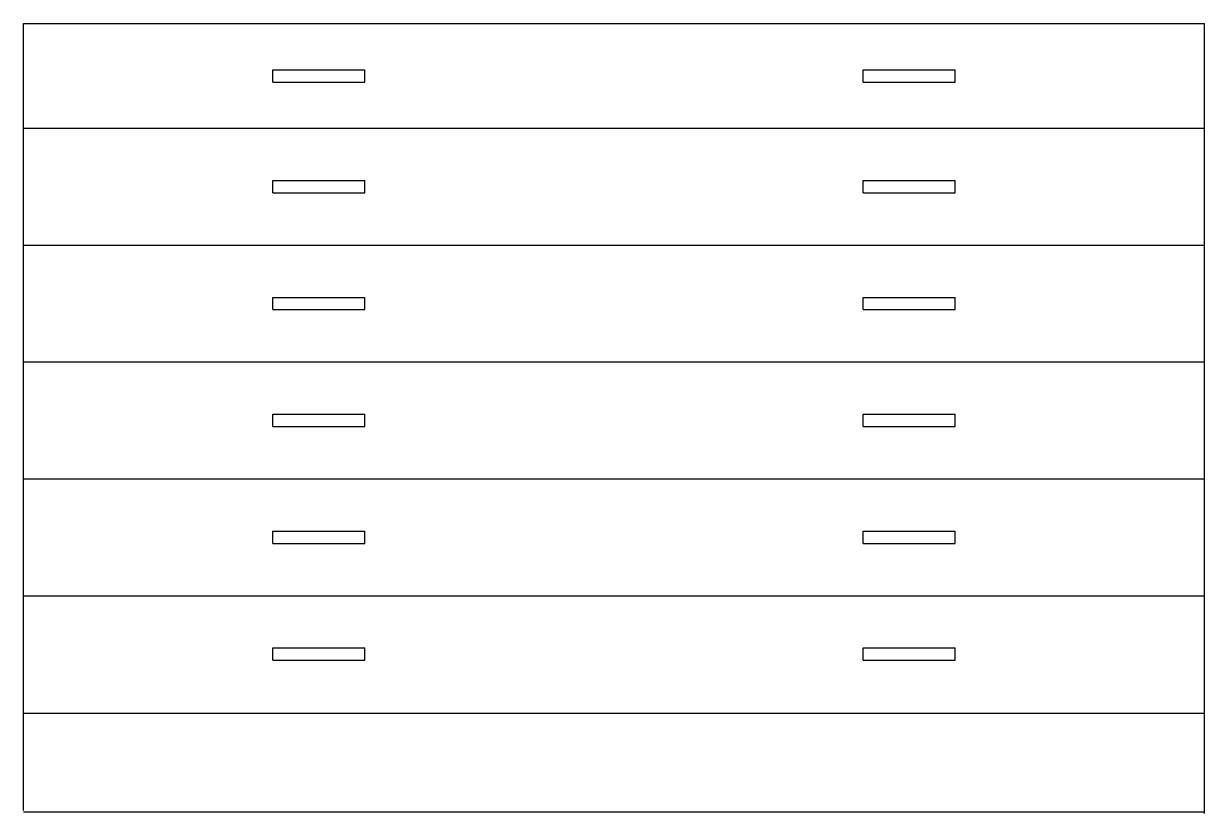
# Model space of a CAD drawing. Header units: inches. Extents: x 0 to 792, y 67 to 597.
import ezdxf

# ---------------------------------------------------------------- set-up
doc = ezdxf.new("R2010")
doc.units = ezdxf.units.IN
doc.header["$MEASUREMENT"] = 0
doc.layers.add('Layer 1', color=7, linetype='Continuous')

# ---------------------------------------------------------------- blocks, each defined once
blk = doc.blocks.new('block 2')
at = {"layer": 'Layer 1', "color": 7, "lineweight": 25, "true_color": 0xffffff}
blk.add_lwpolyline([(-0.08, 69), (-0.08, 596.87)], dxfattribs=at)
blk = doc.blocks.new('block 3')
at = {"layer": 'Layer 1', "color": 7, "lineweight": 25, "true_color": 0xffffff}
blk.add_lwpolyline([(-0.08, 596.87), (792.08, 596.87)], dxfattribs=at)
blk = doc.blocks.new('block 4')
at = {"layer": 'Layer 1', "color": 7, "lineweight": 25, "true_color": 0xffffff}
blk.add_lwpolyline([(792.08, 134.14), (-0.08, 134.14)], dxfattribs=at)
blk = doc.blocks.new('block 5')
at = {"layer": 'Layer 1', "color": 7, "lineweight": 25, "true_color": 0xffffff}
blk.add_lwpolyline([(-0.08, 68.13), (792.08, 68.13)], dxfattribs=at)
blk = doc.blocks.new('block 6')
at = {"layer": 'Layer 1', "color": 7, "lineweight": 25, "true_color": 0xffffff}
blk.add_lwpolyline([(792.08, 67.14), (792.08, 596.87)], dxfattribs=at)
blk = doc.blocks.new('block 7')
at = {"layer": 'Layer 1', "color": 7, "lineweight": 25, "true_color": 0xffffff}
blk.add_lwpolyline([(-0.08, 526.73), (792.08, 526.73)], dxfattribs=at)
blk = doc.blocks.new('block 8')
at = {"layer": 'Layer 1', "color": 7, "lineweight": 25, "true_color": 0xffffff}
blk.add_lwpolyline([(-0.08, 448.34), (792.08, 448.34)], dxfattribs=at)
blk = doc.blocks.new('block 9')
at = {"layer": 'Layer 1', "color": 7, "lineweight": 25, "true_color": 0xffffff}
blk.add_lwpolyline([(-0.08, 369.95), (792.08, 369.95)], dxfattribs=at)
blk = doc.blocks.new('block 10')
at = {"layer": 'Layer 1', "color": 7, "lineweight": 25, "true_color": 0xffffff}
blk.add_lwpolyline([(-0.08, 291.56), (792.08, 291.56)], dxfattribs=at)
blk = doc.blocks.new('block 11')
at = {"layer": 'Layer 1', "color": 7, "lineweight": 25, "true_color": 0xffffff}
blk.add_lwpolyline([(-0.08, 213.17), (792.08, 213.17)], dxfattribs=at)
blk = doc.blocks.new('block 12')
at = {"layer": 'Layer 1', "color": 7, "lineweight": 25, "true_color": 0xffffff}
blk.add_lwpolyline([(228.9, 557.67), (228.9, 565.93)], dxfattribs=at)
blk = doc.blocks.new('block 13')
at = {"layer": 'Layer 1', "color": 7, "lineweight": 25, "true_color": 0xffffff}
blk.add_lwpolyline([(167.02, 557.67), (167.02, 565.93)], dxfattribs=at)
blk = doc.blocks.new('block 14')
at = {"layer": 'Layer 1', "color": 7, "lineweight": 25, "true_color": 0xffffff}
blk.add_lwpolyline([(167.02, 557.67), (228.9, 557.67)], dxfattribs=at)
blk = doc.blocks.new('block 15')
at = {"layer": 'Layer 1', "color": 7, "lineweight": 25, "true_color": 0xffffff}
blk.add_lwpolyline([(167.02, 565.93), (228.9, 565.93)], dxfattribs=at)
blk = doc.blocks.new('block 16')
at = {"layer": 'Layer 1', "color": 7, "lineweight": 25, "true_color": 0xffffff}
blk.add_lwpolyline([(563.1, 565.93), (624.98, 565.93)], dxfattribs=at)
blk = doc.blocks.new('block 17')
at = {"layer": 'Layer 1', "color": 7, "lineweight": 25, "true_color": 0xffffff}
blk.add_lwpolyline([(563.1, 557.67), (624.98, 557.67)], dxfattribs=at)
blk = doc.blocks.new('block 18')
at = {"layer": 'Layer 1', "color": 7, "lineweight": 25, "true_color": 0xffffff}
blk.add_lwpolyline([(563.1, 557.67), (563.1, 565.93)], dxfattribs=at)
blk = doc.blocks.new('block 19')
at = {"layer": 'Layer 1', "color": 7, "lineweight": 25, "true_color": 0xffffff}
blk.add_lwpolyline([(624.98, 557.67), (624.98, 565.93)], dxfattribs=at)
blk = doc.blocks.new('block 20')
at = {"layer": 'Layer 1', "color": 7, "lineweight": 25, "true_color": 0xffffff}
blk.add_lwpolyline([(563.1, 483.41), (624.98, 483.41)], dxfattribs=at)
blk = doc.blocks.new('block 21')
at = {"layer": 'Layer 1', "color": 7, "lineweight": 25, "true_color": 0xffffff}
blk.add_lwpolyline([(563.1, 491.66), (624.98, 491.66)], dxfattribs=at)
blk = doc.blocks.new('block 22')
at = {"layer": 'Layer 1', "color": 7, "lineweight": 25, "true_color": 0xffffff}
blk.add_lwpolyline([(167.02, 491.66), (228.9, 491.66)], dxfattribs=at)
blk = doc.blocks.new('block 23')
at = {"layer": 'Layer 1', "color": 7, "lineweight": 25, "true_color": 0xffffff}
blk.add_lwpolyline([(167.02, 483.41), (228.9, 483.41)], dxfattribs=at)
blk = doc.blocks.new('block 24')
at = {"layer": 'Layer 1', "color": 7, "lineweight": 25, "true_color": 0xffffff}
blk.add_lwpolyline([(167.02, 483.41), (167.02, 491.66)], dxfattribs=at)
blk = doc.blocks.new('block 25')
at = {"layer": 'Layer 1', "color": 7, "lineweight": 25, "true_color": 0xffffff}
blk.add_lwpolyline([(228.9, 483.41), (228.9, 491.66)], dxfattribs=at)
blk = doc.blocks.new('block 26')
at = {"layer": 'Layer 1', "color": 7, "lineweight": 25, "true_color": 0xffffff}
blk.add_lwpolyline([(563.1, 483.41), (563.1, 491.66)], dxfattribs=at)
blk = doc.blocks.new('block 27')
at = {"layer": 'Layer 1', "color": 7, "lineweight": 25, "true_color": 0xffffff}
blk.add_lwpolyline([(624.98, 483.41), (624.98, 491.66)], dxfattribs=at)
blk = doc.blocks.new('block 28')
at = {"layer": 'Layer 1', "color": 7, "lineweight": 25, "true_color": 0xffffff}
blk.add_lwpolyline([(563.1, 413.27), (624.98, 413.27)], dxfattribs=at)
blk = doc.blocks.new('block 29')
at = {"layer": 'Layer 1', "color": 7, "lineweight": 25, "true_color": 0xffffff}
blk.add_lwpolyline([(563.1, 405.02), (624.98, 405.02)], dxfattribs=at)
blk = doc.blocks.new('block 30')
at = {"layer": 'Layer 1', "color": 7, "lineweight": 25, "true_color": 0xffffff}
blk.add_lwpolyline([(228.9, 405.02), (228.9, 413.27)], dxfattribs=at)
blk = doc.blocks.new('block 31')
at = {"layer": 'Layer 1', "color": 7, "lineweight": 25, "true_color": 0xffffff}
blk.add_lwpolyline([(167.02, 405.02), (167.02, 413.27)], dxfattribs=at)
blk = doc.blocks.new('block 32')
at = {"layer": 'Layer 1', "color": 7, "lineweight": 25, "true_color": 0xffffff}
blk.add_lwpolyline([(167.02, 405.02), (228.9, 405.02)], dxfattribs=at)
blk = doc.blocks.new('block 33')
at = {"layer": 'Layer 1', "color": 7, "lineweight": 25, "true_color": 0xffffff}
blk.add_lwpolyline([(167.02, 413.27), (228.9, 413.27)], dxfattribs=at)
blk = doc.blocks.new('block 34')
at = {"layer": 'Layer 1', "color": 7, "lineweight": 25, "true_color": 0xffffff}
blk.add_lwpolyline([(563.1, 405.02), (563.1, 413.27)], dxfattribs=at)
blk = doc.blocks.new('block 35')
at = {"layer": 'Layer 1', "color": 7, "lineweight": 25, "true_color": 0xffffff}
blk.add_lwpolyline([(624.98, 405.02), (624.98, 413.27)], dxfattribs=at)
blk = doc.blocks.new('block 36')
at = {"layer": 'Layer 1', "color": 7, "lineweight": 25, "true_color": 0xffffff}
blk.add_lwpolyline([(563.1, 326.63), (624.98, 326.63)], dxfattribs=at)
blk = doc.blocks.new('block 37')
at = {"layer": 'Layer 1', "color": 7, "lineweight": 25, "true_color": 0xffffff}
blk.add_lwpolyline([(563.1, 334.88), (624.98, 334.88)], dxfattribs=at)
blk = doc.blocks.new('block 38')
at = {"layer": 'Layer 1', "color": 7, "lineweight": 25, "true_color": 0xffffff}
blk.add_lwpolyline([(167.02, 334.88), (228.9, 334.88)], dxfattribs=at)
blk = doc.blocks.new('block 39')
at = {"layer": 'Layer 1', "color": 7, "lineweight": 25, "true_color": 0xffffff}
blk.add_lwpolyline([(167.02, 326.63), (228.9, 326.63)], dxfattribs=at)
blk = doc.blocks.new('block 40')
at = {"layer": 'Layer 1', "color": 7, "lineweight": 25, "true_color": 0xffffff}
blk.add_lwpolyline([(167.02, 326.63), (167.02, 334.88)], dxfattribs=at)
blk = doc.blocks.new('block 41')
at = {"layer": 'Layer 1', "color": 7, "lineweight": 25, "true_color": 0xffffff}
blk.add_lwpolyline([(228.9, 326.63), (228.9, 334.88)], dxfattribs=at)
blk = doc.blocks.new('block 42')
at = {"layer": 'Layer 1', "color": 7, "lineweight": 25, "true_color": 0xffffff}
blk.add_lwpolyline([(563.1, 326.63), (563.1, 334.88)], dxfattribs=at)
blk = doc.blocks.new('block 43')
at = {"layer": 'Layer 1', "color": 7, "lineweight": 25, "true_color": 0xffffff}
blk.add_lwpolyline([(624.98, 326.63), (624.98, 334.88)], dxfattribs=at)
blk = doc.blocks.new('block 44')
at = {"layer": 'Layer 1', "color": 7, "lineweight": 25, "true_color": 0xffffff}
blk.add_lwpolyline([(563.1, 256.49), (624.98, 256.49)], dxfattribs=at)
blk = doc.blocks.new('block 45')
at = {"layer": 'Layer 1', "color": 7, "lineweight": 25, "true_color": 0xffffff}
blk.add_lwpolyline([(563.1, 248.24), (624.98, 248.24)], dxfattribs=at)
blk = doc.blocks.new('block 46')
at = {"layer": 'Layer 1', "color": 7, "lineweight": 25, "true_color": 0xffffff}
blk.add_lwpolyline([(228.9, 248.24), (228.9, 256.49)], dxfattribs=at)
blk = doc.blocks.new('block 47')
at = {"layer": 'Layer 1', "color": 7, "lineweight": 25, "true_color": 0xffffff}
blk.add_lwpolyline([(167.02, 248.24), (167.02, 256.49)], dxfattribs=at)
blk = doc.blocks.new('block 48')
at = {"layer": 'Layer 1', "color": 7, "lineweight": 25, "true_color": 0xffffff}
blk.add_lwpolyline([(167.02, 248.24), (228.9, 248.24)], dxfattribs=at)
blk = doc.blocks.new('block 49')
at = {"layer": 'Layer 1', "color": 7, "lineweight": 25, "true_color": 0xffffff}
blk.add_lwpolyline([(167.02, 256.49), (228.9, 256.49)], dxfattribs=at)
blk = doc.blocks.new('block 50')
at = {"layer": 'Layer 1', "color": 7, "lineweight": 25, "true_color": 0xffffff}
blk.add_lwpolyline([(563.1, 248.24), (563.1, 256.49)], dxfattribs=at)
blk = doc.blocks.new('block 51')
at = {"layer": 'Layer 1', "color": 7, "lineweight": 25, "true_color": 0xffffff}
blk.add_lwpolyline([(624.98, 248.24), (624.98, 256.49)], dxfattribs=at)
blk = doc.blocks.new('block 52')
at = {"layer": 'Layer 1', "color": 7, "lineweight": 25, "true_color": 0xffffff}
blk.add_lwpolyline([(563.1, 169.85), (624.98, 169.85)], dxfattribs=at)
blk = doc.blocks.new('block 53')
at = {"layer": 'Layer 1', "color": 7, "lineweight": 25, "true_color": 0xffffff}
blk.add_lwpolyline([(563.1, 178.1), (624.98, 178.1)], dxfattribs=at)
blk = doc.blocks.new('block 54')
at = {"layer": 'Layer 1', "color": 7, "lineweight": 25, "true_color": 0xffffff}
blk.add_lwpolyline([(167.02, 178.1), (228.9, 178.1)], dxfattribs=at)
blk = doc.blocks.new('block 55')
at = {"layer": 'Layer 1', "color": 7, "lineweight": 25, "true_color": 0xffffff}
blk.add_lwpolyline([(167.02, 169.85), (228.9, 169.85)], dxfattribs=at)
blk = doc.blocks.new('block 56')
at = {"layer": 'Layer 1', "color": 7, "lineweight": 25, "true_color": 0xffffff}
blk.add_lwpolyline([(167.02, 169.85), (167.02, 178.1)], dxfattribs=at)
blk = doc.blocks.new('block 57')
at = {"layer": 'Layer 1', "color": 7, "lineweight": 25, "true_color": 0xffffff}
blk.add_lwpolyline([(228.9, 169.85), (228.9, 178.1)], dxfattribs=at)
blk = doc.blocks.new('block 58')
at = {"layer": 'Layer 1', "color": 7, "lineweight": 25, "true_color": 0xffffff}
blk.add_lwpolyline([(563.1, 169.85), (563.1, 178.1)], dxfattribs=at)
blk = doc.blocks.new('block 59')
at = {"layer": 'Layer 1', "color": 7, "lineweight": 25, "true_color": 0xffffff}
blk.add_lwpolyline([(624.98, 169.85), (624.98, 178.1)], dxfattribs=at)

msp = doc.modelspace()

# ---------------------------------------------------------------- block references
at = {"layer": 'Layer 1'}
for name in ['block 2', 'block 3', 'block 6', 'block 13', 'block 15', 'block 12', 'block 16', 'block 18', 'block 19', 'block 14', 'block 17', 'block 7', 'block 22', 'block 24', 'block 25', 'block 21', 'block 26', 'block 27', 'block 23', 'block 20', 'block 8', 'block 31', 'block 33', 'block 30', 'block 28', 'block 34', 'block 35', 'block 32', 'block 29', 'block 9', 'block 38', 'block 40', 'block 41', 'block 37', 'block 42', 'block 43', 'block 39', 'block 36', 'block 10', 'block 47', 'block 49', 'block 46', 'block 44', 'block 50', 'block 51', 'block 48', 'block 45', 'block 11', 'block 54', 'block 56', 'block 57', 'block 53', 'block 58', 'block 59', 'block 55', 'block 52', 'block 4', 'block 5']:
    msp.add_blockref(name, (0, 0), dxfattribs=at)

doc.saveas('drawing.dxf')
